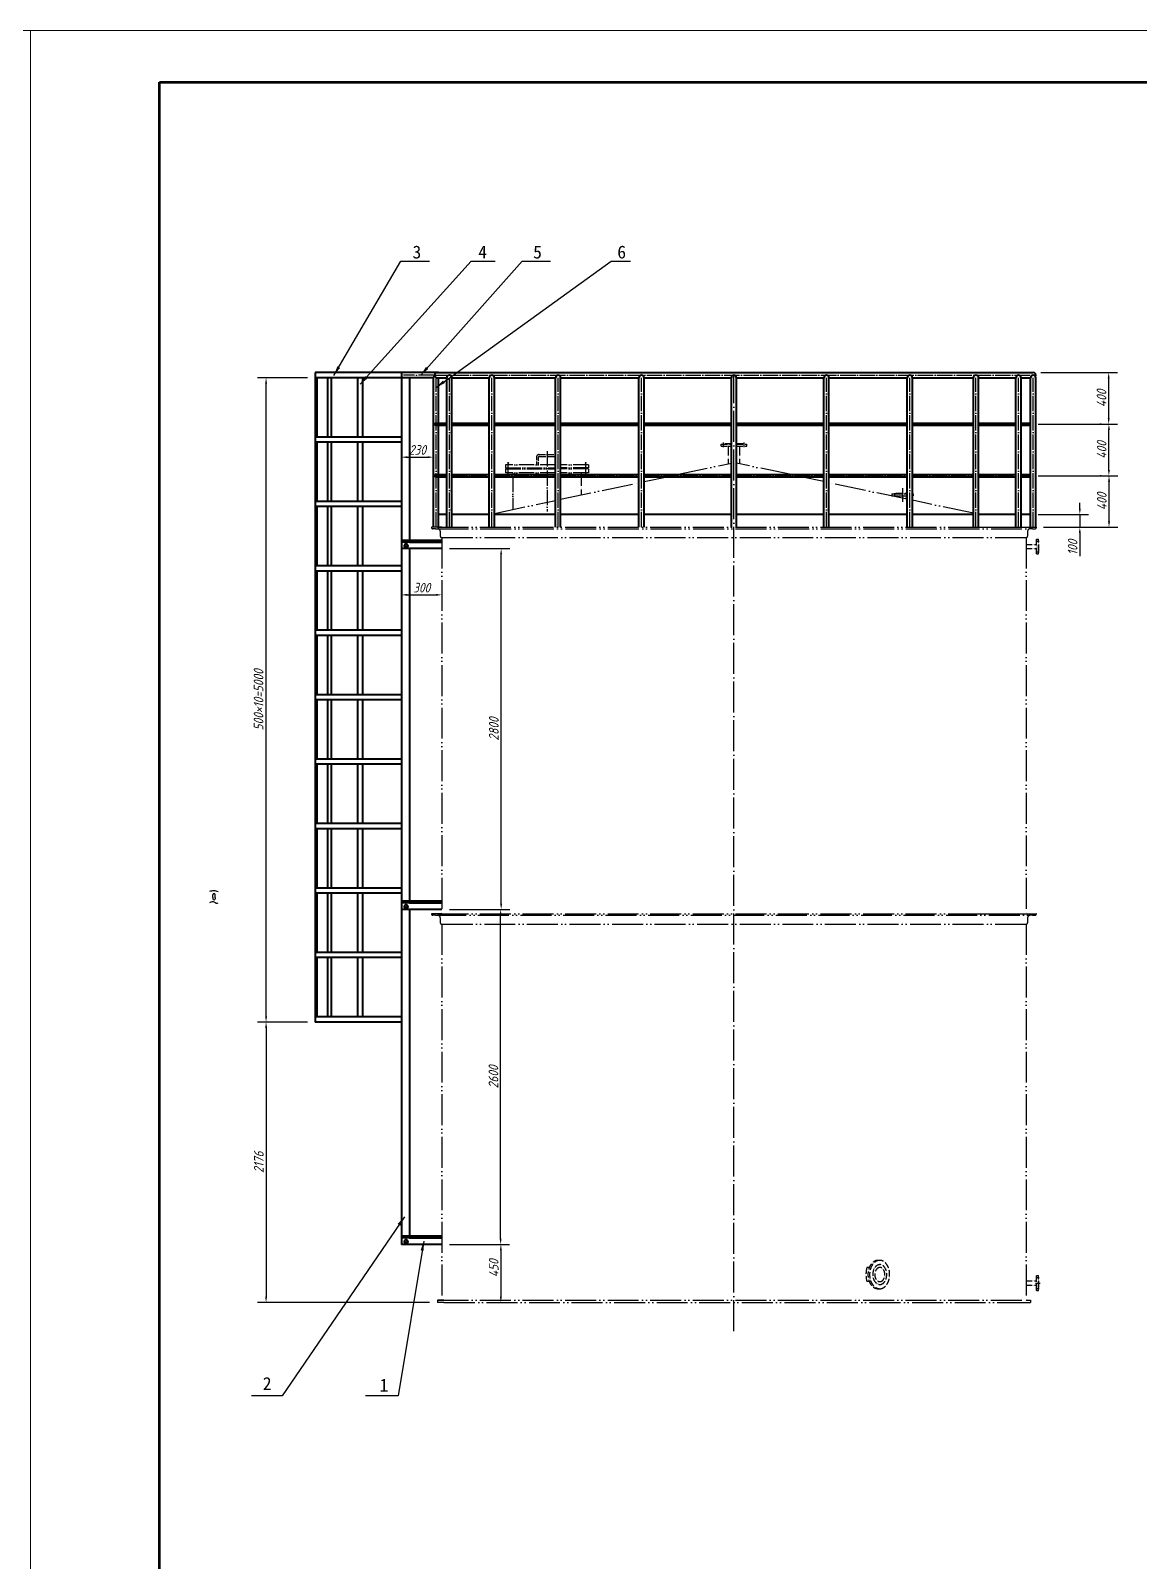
# Model space of a CAD drawing. Header units: millimetres. Extents: x -636 to 32964, y -4723 to 19037.
# Drawn here: x 16164 to 24765, y 7157 to 19037 of the extents above; entities that cross this region are included whole.
import ezdxf

# ---------------------------------------------------------------- set-up
doc = ezdxf.new("R2010")
doc.units = ezdxf.units.MM
doc.header["$LTSCALE"] = 10
for name, pattern in [('ACAD_ISO04W100', [30, 24, -3, 0, -3]), ('ACAD_ISO05W100', [33, 24, -3, 0, -3, 0, -3]), ('CENTER', [2, 1.25, -0.25, 0.25, -0.25])]:
    doc.linetypes.add(name, pattern=pattern)
for name, color, linetype in [('CL', 253, 'CENTER'), ('SM', 110, 'Continuous'), ('双点画线', 6, 'ACAD_ISO05W100'), ('标注', 8, 'Continuous')]:
    doc.layers.add(name, color=color, linetype=linetype)
for name, color, linetype, lineweight in [('图纸内框', 6, 'Continuous', 90), ('图纸外框', 7, 'Continuous', 15), ('点划线', 1, 'ACAD_ISO04W100', 25), ('粗实线', 4, 'Continuous', 40)]:
    doc.layers.add(name, color=color, linetype=linetype, lineweight=lineweight)
doc.styles.add('GB', font='gbeitc.shx', dxfattribs={"bigfont": 'gbcbig.shx'})
doc.styles.get("Standard").update_dxf_attribs({"font": 'SimSun.ttf'})
doc.dimstyles.new('GB', dxfattribs={"dimscale": 30, "dimtxt": 2.5, "dimasz": 2.5, "dimexe": 2.25, "dimexo": 2, "dimtad": 1, "dimdec": 0, "dimtxsty": 'GB', "dimcen": 2.5, "dimadec": 0, "dimazin": 0, "dimtfac": 1, "dimtdec": 0, "dimtmove": 0, "dimatfit": 3, "dimfxl": 0, "dimarcsym": 0})
doc.dimstyles.new('GB$0', dxfattribs={"dimscale": 30, "dimtxt": 2.5, "dimasz": 1.5, "dimexe": 2.25, "dimexo": 2, "dimtad": 1, "dimdec": 0, "dimtxsty": 'GB', "dimcen": 2.5, "dimadec": 0, "dimazin": 0, "dimtfac": 1, "dimtdec": 0, "dimtmove": 0, "dimatfit": 3, "dimfxl": 0, "dimarcsym": 0})

# ---------------------------------------------------------------- blocks, each defined once
blk = doc.blocks.new('*D159')
at = {"layer": 'Defpoints', "color": 0, "ltscale": 0.5}
for p in [(19353, 9617), (19812, 9167), (19812, 9167)]:
    blk.add_point(p, dxfattribs=at)
at = {"layer": '标注', "color": 0, "lineweight": -2, "ltscale": 0.5}
for p, q in [((19413, 9617), (19879, 9617)), ((19812, 9572), (19812, 9212)), ((19872, 9167), (19879, 9167))]:
    blk.add_line(p, q, dxfattribs=at)
at = {"layer": '标注', "color": 0, "ltscale": 0.5}
for points in [[(19804, 9572), (19819, 9572), (19812, 9617)], [(19804, 9212), (19819, 9212), (19812, 9167)]]:
    blk.add_solid(points, dxfattribs=at)
at = {"layer": '标注', "color": 0, "ltscale": 0.5, "insert": (19756, 9432), "char_height": 75, "attachment_point": 5, "rotation": 90, "style": 'GB'}
blk.add_mtext('450', dxfattribs=at)
blk = doc.blocks.new('*D160')
at = {"layer": 'Defpoints', "color": 0, "ltscale": 0.5}
for p in [(19353, 12217), (19810, 12217), (19353, 9617)]:
    blk.add_point(p, dxfattribs=at)
at = {"layer": '标注', "color": 0, "lineweight": -2, "ltscale": 0.5}
for p, q in [((19413, 12217), (19877, 12217)), ((19810, 9662), (19810, 12172)), ((19413, 9617), (19877, 9617))]:
    blk.add_line(p, q, dxfattribs=at)
at = {"layer": '标注', "color": 0, "ltscale": 0.5}
for points in [[(19802, 12172), (19817, 12172), (19810, 12217)], [(19802, 9662), (19817, 9662), (19810, 9617)]]:
    blk.add_solid(points, dxfattribs=at)
at = {"layer": '标注', "color": 0, "ltscale": 0.5, "insert": (19754, 10917), "char_height": 75, "attachment_point": 5, "rotation": 90, "style": 'GB'}
blk.add_mtext('2600', dxfattribs=at)
blk = doc.blocks.new('*D161')
at = {"layer": 'Defpoints', "color": 0, "ltscale": 0.5}
for p in [(19353, 15017), (19814, 15017), (19810, 12217)]:
    blk.add_point(p, dxfattribs=at)
at = {"layer": '标注', "color": 0, "lineweight": -2, "ltscale": 0.5}
for p, q in [((19413, 15017), (19881, 15017)), ((19814, 12262), (19814, 14972)), ((19870, 12217), (19881, 12217))]:
    blk.add_line(p, q, dxfattribs=at)
at = {"layer": '标注', "color": 0, "ltscale": 0.5}
for points in [[(19806, 14972), (19821, 14972), (19814, 15017)], [(19806, 12262), (19821, 12262), (19814, 12217)]]:
    blk.add_solid(points, dxfattribs=at)
at = {"layer": '标注', "color": 0, "ltscale": 0.5, "insert": (19757, 13617), "char_height": 75, "attachment_point": 5, "rotation": 90, "style": 'GB'}
blk.add_mtext('2800', dxfattribs=at)
blk = doc.blocks.new('*D162')
at = {"layer": 'Defpoints', "color": 0, "ltscale": 0.5}
for p in [(18372, 11343), (17990, 9167), (19319, 9167)]:
    blk.add_point(p, dxfattribs=at)
at = {"layer": '标注', "color": 0, "lineweight": -2, "ltscale": 0.5}
for p, q in [((18312, 11343), (17923, 11343)), ((17990, 11298), (17990, 9212)), ((19259, 9167), (17923, 9167))]:
    blk.add_line(p, q, dxfattribs=at)
at = {"layer": '标注', "color": 0, "ltscale": 0.5}
for points in [[(17983, 11298), (17998, 11298), (17990, 11343)], [(17983, 9212), (17998, 9212), (17990, 9167)]]:
    blk.add_solid(points, dxfattribs=at)
at = {"layer": '标注', "color": 0, "ltscale": 0.5, "insert": (17934, 10255), "char_height": 75, "attachment_point": 5, "rotation": 90, "style": 'GB'}
blk.add_mtext('2176', dxfattribs=at)
blk = doc.blocks.new('*D163')
at = {"layer": 'Defpoints', "color": 0, "ltscale": 0.5}
for p in [(17990, 16343), (18372, 16343), (18372, 11343)]:
    blk.add_point(p, dxfattribs=at)
at = {"layer": '标注', "color": 0, "lineweight": -2, "ltscale": 0.5}
for p, q in [((18312, 16343), (17923, 16343)), ((17990, 11388), (17990, 16298)), ((18312, 11343), (17923, 11343))]:
    blk.add_line(p, q, dxfattribs=at)
at = {"layer": '标注', "color": 0, "ltscale": 0.5}
for points in [[(17983, 16298), (17998, 16298), (17990, 16343)], [(17983, 11388), (17998, 11388), (17990, 11343)]]:
    blk.add_solid(points, dxfattribs=at)
at = {"layer": '标注', "color": 0, "ltscale": 0.5, "insert": (17932, 13843), "char_height": 75, "attachment_point": 5, "rotation": 90, "style": 'GB'}
blk.add_mtext('500×10=5000', dxfattribs=at)
blk = doc.blocks.new('*D170')
at = {"layer": 'Defpoints', "color": 0, "ltscale": 0.5}
for p in [(23920, 15283), (23965, 15183), (24303, 15183)]:
    blk.add_point(p, dxfattribs=at)
at = {"layer": '标注', "color": 0, "lineweight": -2, "ltscale": 0.5}
for p, q in [((24303, 15328), (24303, 15373)), ((23980, 15283), (24370, 15283)), ((24303, 15283), (24303, 15183)), ((24025, 15183), (24370, 15183)), ((24303, 15138), (24303, 14959))]:
    blk.add_line(p, q, dxfattribs=at)
at = {"layer": '标注', "color": 0, "ltscale": 0.5}
for points in [[(24295, 15328), (24310, 15328), (24303, 15283)], [(24295, 15138), (24310, 15138), (24303, 15183)]]:
    blk.add_solid(points, dxfattribs=at)
at = {"layer": '标注', "color": 0, "ltscale": 0.5, "insert": (24247, 15026), "char_height": 75, "attachment_point": 5, "rotation": 90, "style": 'GB'}
blk.add_mtext('100', dxfattribs=at)
blk = doc.blocks.new('*D172')
at = {"layer": 'Defpoints', "color": 0, "ltscale": 0.5}
for p in [(23920, 15583), (23960, 15183), (24529, 15183)]:
    blk.add_point(p, dxfattribs=at)
at = {"layer": '标注', "color": 0, "lineweight": -2, "ltscale": 0.5}
for p, q in [((23980, 15583), (24597, 15583)), ((24529, 15538), (24529, 15228)), ((24020, 15183), (24597, 15183))]:
    blk.add_line(p, q, dxfattribs=at)
at = {"layer": '标注', "color": 0, "ltscale": 0.5}
for points in [[(24522, 15538), (24537, 15538), (24529, 15583)], [(24522, 15228), (24537, 15228), (24529, 15183)]]:
    blk.add_solid(points, dxfattribs=at)
at = {"layer": '标注', "color": 0, "ltscale": 0.5, "insert": (24473, 15383), "char_height": 75, "attachment_point": 5, "rotation": 90, "style": 'GB'}
blk.add_mtext('400', dxfattribs=at)
blk = doc.blocks.new('*D174')
at = {"layer": 'Defpoints', "color": 0, "ltscale": 0.5}
for p in [(23920, 15983), (24528, 15983), (24529, 15583)]:
    blk.add_point(p, dxfattribs=at)
at = {"layer": '标注', "color": 0, "lineweight": -2, "ltscale": 0.5}
for p, q in [((23980, 15983), (24596, 15983)), ((24528, 15628), (24528, 15938)), ((24469, 15583), (24461, 15583))]:
    blk.add_line(p, q, dxfattribs=at)
at = {"layer": '标注', "color": 0, "ltscale": 0.5}
for points in [[(24521, 15938), (24536, 15938), (24528, 15983)], [(24521, 15628), (24536, 15628), (24528, 15583)]]:
    blk.add_solid(points, dxfattribs=at)
at = {"layer": '标注', "color": 0, "ltscale": 0.5, "insert": (24472, 15783), "char_height": 75, "attachment_point": 5, "rotation": 90, "style": 'GB'}
blk.add_mtext('400', dxfattribs=at)
blk = doc.blocks.new('*D175')
at = {"layer": 'Defpoints', "color": 0, "ltscale": 0.5}
for p in [(23940, 16383), (24527, 16383), (24528, 15983)]:
    blk.add_point(p, dxfattribs=at)
at = {"layer": '标注', "color": 0, "lineweight": -2, "ltscale": 0.5}
for p, q in [((24000, 16383), (24594, 16383)), ((24527, 16028), (24527, 16338)), ((24468, 15983), (24459, 15983))]:
    blk.add_line(p, q, dxfattribs=at)
at = {"layer": '标注', "color": 0, "ltscale": 0.5}
for points in [[(24519, 16338), (24534, 16338), (24527, 16383)], [(24519, 16028), (24534, 16028), (24527, 15983)]]:
    blk.add_solid(points, dxfattribs=at)
at = {"layer": '标注', "color": 0, "ltscale": 0.5, "insert": (24471, 16183), "char_height": 75, "attachment_point": 5, "rotation": 90, "style": 'GB'}
blk.add_mtext('400', dxfattribs=at)
blk = doc.blocks.new('*D177')
at = {"layer": 'Defpoints', "color": 0, "ltscale": 0.5}
for p in [(19040, 14661), (19353, 14661), (19353, 14658)]:
    blk.add_point(p, dxfattribs=at)
at = {"layer": '标注', "color": 0, "lineweight": -2, "ltscale": 0.5}
for p, q in [((19085, 14658), (19308, 14658)), ((19040, 14601), (19040, 14591)), ((19353, 14601), (19353, 14591))]:
    blk.add_line(p, q, dxfattribs=at)
at = {"layer": '标注', "color": 0, "ltscale": 0.5}
for points in [[(19085, 14666), (19085, 14651), (19040, 14658)], [(19308, 14666), (19308, 14651), (19353, 14658)]]:
    blk.add_solid(points, dxfattribs=at)
at = {"layer": '标注', "color": 0, "ltscale": 0.5, "insert": (19197, 14714), "char_height": 75, "attachment_point": 5, "style": 'GB'}
blk.add_mtext('300', dxfattribs=at)
blk = doc.blocks.new('*D178')
at = {"layer": 'Defpoints', "color": 0, "ltscale": 0.5}
for p in [(19040, 15727), (19288, 15727), (19288, 15727)]:
    blk.add_point(p, dxfattribs=at)
at = {"layer": '标注', "color": 0, "lineweight": -2, "ltscale": 0.5}
for p, q in [((19040, 15787), (19040, 15794)), ((19085, 15727), (19243, 15727)), ((19288, 15787), (19288, 15794))]:
    blk.add_line(p, q, dxfattribs=at)
at = {"layer": '标注', "color": 0, "ltscale": 0.5}
for points in [[(19085, 15734), (19085, 15719), (19040, 15727)], [(19243, 15734), (19243, 15719), (19288, 15727)]]:
    blk.add_solid(points, dxfattribs=at)
at = {"layer": '标注', "color": 0, "ltscale": 0.5, "insert": (19164, 15783), "char_height": 75, "attachment_point": 5, "style": 'GB'}
blk.add_mtext('230', dxfattribs=at)

msp = doc.modelspace()

# ---------------------------------------------------------------- linework, layer by layer
at = {"layer": 'CL', "linetype": 'CENTER'}
for p, q in [((19055.5, 15038.4), (19097.5, 15038.4)), ((19076.5, 15017.4), (19076.5, 15059.4)), ((19055.5, 12238.4), (19097.5, 12238.4)), ((19076.5, 12217.4), (19076.5, 12259.4)), ((19055.5, 9638.4), (19097.5, 9638.4)), ((19076.5, 9617.4), (19076.5, 9659.4))]:
    msp.add_line(p, q, dxfattribs=at)
at = {"layer": 'SM'}
for points in [[(19067.8, 15053.4), (19059.1, 15038.4), (19067.8, 15023.4), (19085.1, 15023.4), (19093.8, 15038.4), (19085.1, 15053.4)], [(19067.8, 12253.4), (19059.1, 12238.4), (19067.8, 12223.4), (19085.1, 12223.4), (19093.8, 12238.4), (19085.1, 12253.4)], [(19067.8, 9653.4), (19059.1, 9638.4), (19067.8, 9623.4), (19085.1, 9623.4), (19093.8, 9638.4), (19085.1, 9653.4)]]:
    msp.add_lwpolyline(points, close=True, dxfattribs=at)
for centre in [(19076.5, 15038.4), (19076.5, 12238.4), (19076.5, 9638.4)]:
    msp.add_circle(centre, 15, dxfattribs=at)
at = {"layer": '双点画线', "ltscale": 0.2}
for p, q in [((21519.5, 15828.4), (21599.5, 15828.4)), ((21519.5, 15812.4), (21599.5, 15812.4)), ((21552.5, 15832.4), (21599.5, 15832.4)), ((21639.5, 15832.4), (21686.5, 15832.4)), ((21639.5, 15828.4), (21719.5, 15828.4)), ((21639.5, 15812.4), (21719.5, 15812.4)), ((21719.5, 15812.4), (21719.5, 15828.4)), ((20107.7, 15747), (20231.4, 15747)), ((20112.2, 15733), (20230.3, 15733)), ((22865.1, 15446.3), (22865.1, 15421.5)), ((22874.1, 15442.6), (22878.1, 15446.6)), ((22878.1, 15446.6), (22963.7, 15446.6)), ((22927.6, 15458.6), (22927.6, 15415.6)), ((22845.1, 15442.6), (22874.1, 15442.6)), ((22845.1, 15442.6), (22845.1, 15426.6)), ((22845.1, 15426.6), (22963.7, 15426.6)), ((22874.1, 15442.6), (22963.7, 15442.6)), ((22899.1, 15426.6), (22899.1, 15413.5)), ((22899.1, 15426.6), (22956.1, 15426.6)), ((22956.1, 15426.6), (22956.1, 15401.3)), ((23003.7, 15442.6), (23010.1, 15442.6)), ((23003.7, 15426.6), (23010.1, 15426.6)), ((23010.1, 15442.6), (23010.1, 15426.6)), ((23967.5, 15090.9), (23981.5, 15090.9)), ((23967.5, 14975.9), (23967.5, 15090.9)), ((23981.5, 15068.9), (23981.5, 15090.9)), ((23885.5, 15049.4), (23967.5, 15049.4)), ((23885.5, 15049.4), (23885.5, 15017.4)), ((23885.5, 15017.4), (23967.5, 15017.4)), ((23961, 14990.9), (23986.5, 14990.9)), ((23962.9, 15075.9), (23987.6, 15075.9)), ((23967.5, 14975.9), (23981.5, 14975.9)), ((23985.5, 15064.9), (23981.5, 15068.9)), ((23981.5, 14997.9), (23981.5, 15068.9)), ((23981.5, 14997.9), (23985.5, 15001.9)), ((23981.5, 14975.9), (23981.5, 14997.9)), ((23985.5, 15001.9), (23985.5, 15064.9)), ((22669.1, 9437.4), (22650.2, 9437.4)), ((22669.1, 9329.4), (22650.2, 9329.4)), ((23885.5, 9333.4), (23967.5, 9333.4)), ((23885.5, 9333.4), (23885.5, 9301.4)), ((23885.5, 9301.4), (23967.5, 9301.4)), ((23959.6, 9317.4), (23994.5, 9317.4)), ((23961, 9274.9), (23986.5, 9274.9)), ((23962.9, 9359.9), (23987.6, 9359.9)), ((23967.5, 9374.9), (23981.5, 9374.9)), ((23967.5, 9259.9), (23967.5, 9374.9)), ((23981.5, 9352.9), (23981.5, 9374.9)), ((23985.5, 9348.9), (23981.5, 9352.9)), ((23981.5, 9281.9), (23981.5, 9352.9)), ((23981.5, 9281.9), (23985.5, 9285.9)), ((23981.5, 9259.9), (23981.5, 9281.9)), ((23985.5, 9285.9), (23985.5, 9348.9)), ((23967.5, 9259.9), (23981.5, 9259.9))]:
    msp.add_line(p, q, dxfattribs=at)
at = {"layer": '双点画线', "ltscale": 0.3}
for p, q in [((21519.5, 15812.4), (21519.5, 15828.4)), ((21539.5, 15804.9), (21539.5, 15840.2)), ((21548.5, 15828.4), (21552.5, 15832.4)), ((21575, 15812.4), (21575, 15676)), ((21575, 15812.4), (21599.5, 15812.4)), ((21639.5, 15812.4), (21664, 15812.4)), ((21664, 15812.4), (21664, 15676)), ((21690.5, 15828.4), (21686.5, 15832.4)), ((21699.5, 15804.9), (21699.5, 15840.2)), ((20434.5, 15575.3), (20434.5, 15433.6))]:
    msp.add_line(p, q, dxfattribs=at)
at = {"layer": '双点画线', "ltscale": 0.5}
for p, q in [((19866.7, 15678.8), (19872.4, 15684.4)), ((19872.4, 15678.8), (19866.7, 15684.4)), ((19869.5, 15578.8), (19869.5, 15687.1)), ((20235.2, 15667), (19847, 15667)), ((19847, 15667), (19847, 15643)), ((19847, 15643), (20235.2, 15643)), ((19847, 15636), (20235.2, 15636)), ((19847, 15636), (19847, 15606)), ((20235.2, 15606), (19847, 15606)), ((19866.7, 15589.6), (19872.4, 15595.2)), ((19872.4, 15589.6), (19866.7, 15595.2)), ((19888, 15643), (19888, 15636)), ((19888, 15643), (19888, 15636)), ((19904.5, 15606), (19904.5, 15591.3)), ((19904.5, 15575.3), (19904.5, 15320.9)), ((20492, 15667), (20275.2, 15667)), ((20492, 15643), (20275.2, 15643)), ((20492, 15636), (20275.2, 15636)), ((20492, 15606), (20275.2, 15606))]:
    msp.add_line(p, q, dxfattribs=at)
at = {"layer": '双点画线', "ltscale": 0.1}
for p, q in [((20087.7, 15727), (20087.7, 15667)), ((20101.7, 15722.5), (20101.7, 15667))]:
    msp.add_line(p, q, dxfattribs=at)
at = {"layer": '双点画线'}
for p, q in [((20472.4, 15678.8), (20466.7, 15684.4)), ((20466.7, 15678.8), (20472.4, 15684.4)), ((20469.5, 15578.8), (20469.5, 15687.1)), ((20434.5, 15606), (20434.5, 15591.3)), ((20451.1, 15643), (20451.1, 15636)), ((20472.4, 15589.6), (20466.7, 15595.2)), ((20466.7, 15589.6), (20472.4, 15595.2)), ((20492, 15667), (20492, 15643)), ((20492, 15636), (20492, 15606)), ((20922.2, 15537.3), (21101.2, 15575.3)), ((21176.5, 15591.3), (21599.5, 15681.2)), ((22062.3, 15591.3), (21639.5, 15681.2)), ((22316.7, 15537.3), (22137.5, 15575.3)), ((20275.2, 15399.7), (20882.2, 15528.8)), ((22963.7, 15400.6), (22356.7, 15528.7)), ((19761.7, 15290.6), (20235.2, 15391.2)), ((23477.2, 15292.2), (23003.7, 15392.2)), ((19353.5, 15183.4), (19273.5, 15183.4)), ((19303.5, 15171.4), (19283.5, 15171.4)), ((19293.5, 15183.4), (19288.5, 15183.4)), ((19353.5, 15183.4), (19293.5, 15183.4)), ((19303.5, 15171.4), (19321.5, 15171.4)), ((19319.5, 15183.4), (23869.5, 15183.4)), ((19321.5, 15171.4), (23926.5, 15171.4)), ((19341.5, 15151.4), (19341.5, 15133.4)), ((19341.5, 15133.4), (19341.5, 15113.2)), ((19353.5, 15103.6), (19353.5, 12183.4)), ((19353.5, 15103.6), (23885.5, 15103.4)), ((23498, 15183.4), (23885.5, 15183.4)), ((23885.5, 15183.4), (23945.5, 15183.4)), ((23885.5, 15183.4), (23945.5, 15183.4)), ((23885.5, 15183.4), (23965.5, 15183.4)), ((23885.5, 15103.4), (23885.5, 12183.4)), ((23897.5, 15151.4), (23897.5, 15133.4)), ((23897.5, 15151.4), (23897.5, 15133.4)), ((23897.5, 15133.4), (23897.5, 15113.2)), ((23935.5, 15171.4), (23917.5, 15171.4)), ((23935.5, 15171.4), (23917.5, 15171.4)), ((23935.5, 15171.4), (23955.5, 15171.4)), ((23945.5, 15183.4), (23950.5, 15183.4)), ((19353.5, 12183.4), (19273.5, 12183.4)), ((19303.5, 12171.4), (19283.5, 12171.4)), ((19293.5, 12183.4), (19288.5, 12183.4)), ((19303.5, 12171.4), (23926.5, 12171.4)), ((19319.5, 12183.4), (23869.5, 12183.4)), ((19341.5, 12151.4), (19341.5, 12133.4)), ((19341.5, 12133.4), (19341.5, 12113.2)), ((23498, 12183.4), (23885.5, 12183.4)), ((23885.5, 12183.4), (23945.5, 12183.4)), ((23885.5, 12183.4), (23945.5, 12183.4)), ((23885.5, 12183.4), (23965.5, 12183.4)), ((23897.5, 12151.4), (23897.5, 12133.4)), ((23897.5, 12151.4), (23897.5, 12133.4)), ((23897.5, 12133.4), (23897.5, 12113.2)), ((23935.5, 12171.4), (23917.5, 12171.4)), ((23935.5, 12171.4), (23917.5, 12171.4)), ((23935.5, 12171.4), (23955.5, 12171.4)), ((23945.5, 12183.4), (23950.5, 12183.4)), ((19353.5, 12103.6), (23885.5, 12103.4)), ((19353.5, 12103.4), (19353.5, 9183.4)), ((23885.5, 12103.4), (23885.5, 9183.4)), ((19319.5, 9183.4), (23885.5, 9183.4)), ((19369.5, 9183.4), (19319.5, 9183.4)), ((19319.5, 9183.4), (19319.5, 9167.4)), ((19369.5, 9167.4), (19319.5, 9167.4)), ((19369.5, 9167.4), (23869.5, 9167.4)), ((23869.5, 9167.4), (23919.5, 9167.4)), ((23885.5, 9183.4), (23919.5, 9183.4)), ((23919.5, 9183.4), (23919.5, 9167.4))]:
    msp.add_line(p, q, dxfattribs=at)
at = {"layer": '双点画线', "ltscale": 0.5}
for centre, radius, start, end in [((20107.7, 15727), 20, 90, 180), ((20112.2, 15722.5), 10.5, 90, 180), ((20230.3, 15726), 7, 45.7168, 90), ((20231.4, 15727), 20, 78.89203, 90)]:
    msp.add_arc(centre, radius, start, end, dxfattribs=at)
at = {"layer": '双点画线'}
for centre, radius, start, end in [((19283.5, 15181.4), 10, 168.46304, 270), ((19321.5, 15151.4), 20, 0, 90), ((19351.5, 15113.2), 10, 180, 281.53696), ((23887.5, 15113.2), 10, 258.46304, 0), ((23917.5, 15151.4), 20, 90, 180), ((23955.5, 15181.4), 10, 270, 11.53696), ((19283.5, 12181.4), 10, 168.46304, 270), ((19321.5, 12151.4), 20, 0, 90), ((23917.5, 12151.4), 20, 90, 180), ((23955.5, 12181.4), 10, 270, 11.53696), ((19351.5, 12113.2), 10, 180, 281.53696), ((23887.5, 12113.2), 10, 258.46304, 0)]:
    msp.add_arc(centre, radius, start, end, dxfattribs=at)
at = {"layer": '双点画线', "ltscale": 0.2}
msp.add_arc((22875.8, 9383.4), 232, 166.54034, 193.45966, dxfattribs=at)
for centre, major_axis, ratio, start_param, end_param in [((22736.9, 9383.4), (0, 110), 0.7071068, 6.1848124, 9.5231508), ((22752.5, 9383.4), (0, 110), 0.7328198, 0, 3.1415927), ((22752.5, 9383.4), (0, 77), 0.7328198, 0, 3.1415927), ((22752.5, 9383.4), (0, 55.1), 0.7328198, 0, 3.1415927), ((22752.5, 9383.4), (0, 110), 0.6813938, 3.1415927, 6.2831853), ((22752.5, 9383.4), (0, 77), 0.6813938, 3.1415927, 6.2831853), ((22752.5, 9383.4), (0, 55.1), 0.6813938, 3.1415927, 6.2831853)]:
    msp.add_ellipse(centre, major_axis=major_axis, ratio=ratio, start_param=start_param, end_param=end_param, dxfattribs=at)
at = {"layer": '图纸内框'}
for p, q in [((17163.9, -4322.7), (17163.9, 18637.3)), ((17163.9, 18637.3), (32563.9, 18637.3))]:
    msp.add_line(p, q, dxfattribs=at)
at = {"layer": '图纸外框'}
for p, q in [((-636.1, 19037.3), (16163.9, 19037.3)), ((16163.9, 19037.3), (16163.9, -4722.7)), ((16163.9, -4722.7), (16163.9, 19037.3)), ((16163.9, 19037.3), (32963.9, 19037.3))]:
    msp.add_line(p, q, dxfattribs=at)
at = {"layer": '标注'}
for p, q in [((17576.6, 12310.4), (17576.6, 12330.4)), ((17576.6, 12310.4), (17576.6, 12300.4)), ((17596.6, 12310.4), (17596.6, 12330.4)), ((17596.6, 12310.4), (17596.6, 12300.4))]:
    msp.add_line(p, q, dxfattribs=at)
for centre, start, end in [((17586.6, 12330.4), 0, 180), ((17586.6, 12300.4), 180, 0)]:
    msp.add_arc(centre, 10, start, end, dxfattribs=at)
for points in [[(17555.1, 12358.2), (17583.7, 12364.1), (17618.1, 12354.9)], [(17555.1, 12271.4), (17586, 12276.8), (17604.3, 12265), (17618.1, 12268.8)]]:
    msp.add_spline(points, degree=3, dxfattribs=at)
at = {"layer": '点划线', "ltscale": 0.5}
for p, q in [((19292.1, 16363.4), (19055.5, 16363.2)), ((19292.1, 16363.4), (23960.5, 16363.4)), ((19308.5, 15183.4), (19308.5, 16343.2)), ((19412.1, 15183.4), (19412.1, 16343.2)), ((19741.7, 15183.4), (19741.7, 16343.2)), ((20255.2, 15183.4), (20255.2, 16343.3)), ((20902.2, 15183.4), (20902.2, 16343.3)), ((22336.7, 15183.5), (22336.7, 16343.3)), ((22983.7, 15183.5), (22983.7, 16343.3)), ((23497.2, 15183.5), (23497.2, 16343.3)), ((23826.9, 15183.5), (23826.9, 16343.3)), ((23940.5, 15183.5), (23940.5, 16343.4)), ((19308.5, 15983.2), (19392.1, 15983.2)), ((19432.1, 15983.2), (19721.7, 15983.3)), ((19761.7, 15983.3), (20235.2, 15983.3)), ((20275.2, 15983.3), (20882.2, 15983.3)), ((20922.2, 15983.3), (21599.5, 15983.3)), ((21639.5, 15983.3), (22316.7, 15983.3)), ((22356.7, 15983.4), (22963.7, 15983.4)), ((23003.7, 15983.4), (23477.2, 15983.4)), ((23517.2, 15983.4), (23806.9, 15983.4)), ((23846.9, 15983.4), (23920.5, 15983.4)), ((20169.5, 15774.5), (20169.5, 15306)), ((19308.5, 15583.2), (19392.1, 15583.2)), ((19432.1, 15583.2), (19721.7, 15583.3)), ((19761.7, 15583.3), (20235.2, 15583.3)), ((20275.2, 15583.3), (20882.2, 15583.3)), ((20922.2, 15583.3), (21599.5, 15583.3)), ((21639.5, 15583.3), (22316.7, 15583.3)), ((22356.7, 15583.4), (22963.7, 15583.4)), ((23003.7, 15583.4), (23477.2, 15583.4)), ((23517.2, 15583.4), (23806.9, 15583.4)), ((23846.9, 15583.4), (23920.5, 15583.4)), ((23960.5, 15583.4), (23960.5, 15583.4)), ((22927.6, 15485.1), (22927.6, 15380.4))]:
    msp.add_line(p, q, dxfattribs=at)
at = {"layer": '点划线'}
msp.add_line((21619.5, 8943.9), (21619.5, 16361.9), dxfattribs=at)
at = {"layer": '粗实线'}
for p, q in [((18372, 16383.2), (18372, 11343.2)), ((19040.5, 16383.2), (18372, 16383.2)), ((19040.5, 16343.2), (18372, 16343.2)), ((18385.4, 15883.2), (18385.4, 16343.2)), ((18469.8, 15883.2), (18469.8, 16343.2)), ((18498.1, 15883.2), (18498.1, 16343.2)), ((18702, 15883.2), (18702, 16343.2)), ((18742, 15883.2), (18742, 16343.2)), ((19328.5, 16383.2), (19040.5, 16383.2)), ((19040.5, 16383.2), (19040.5, 9617.4)), ((19288.5, 16343.2), (19040.5, 16343.2)), ((19103.5, 16343.2), (19103.5, 15080.4)), ((19288.5, 15183.4), (19288.5, 16343.2)), ((19298.4, 16383.2), (23940.5, 16383.4)), ((19318.4, 16343.4), (19392.1, 16343.2)), ((19328.5, 15991.2), (19328.5, 16343.2)), ((19392.1, 15183.4), (19392.1, 16343.2)), ((19432.1, 16343.2), (19721.7, 16343.3)), ((19432.1, 15183.4), (19432.1, 16343.2)), ((19721.7, 15183.4), (19721.7, 16343.3)), ((19761.7, 15183.4), (19761.7, 16343.3)), ((19761.7, 16343.3), (20235.2, 16343.3)), ((20235.2, 15183.4), (20235.2, 16343.3)), ((20275.2, 15183.4), (20275.2, 16343.3)), ((20275.2, 16343.3), (20882.2, 16343.3)), ((20882.2, 15183.4), (20882.2, 16343.3)), ((20922.2, 15183.4), (20922.2, 16343.3)), ((20922.2, 16343.3), (21599.5, 16343.3)), ((21599.5, 15183.4), (21599.5, 16343.3)), ((21639.5, 15183.4), (21639.5, 16343.3)), ((21639.5, 16343.3), (22316.7, 16343.3)), ((22316.7, 15183.4), (22316.7, 16343.3)), ((22356.7, 15183.4), (22356.7, 16343.4)), ((22356.7, 16343.4), (22963.7, 16343.4)), ((22963.7, 15183.4), (22963.7, 16343.4)), ((23003.7, 15183.4), (23003.7, 16343.4)), ((23003.7, 16343.4), (23477.2, 16343.4)), ((23477.2, 15183.4), (23477.2, 16343.4)), ((23517.2, 15183.4), (23517.2, 16343.4)), ((23517.2, 16343.4), (23806.9, 16343.4)), ((23806.9, 15183.4), (23806.9, 16343.4)), ((23846.9, 15183.4), (23846.9, 16343.4)), ((23846.9, 16343.4), (23920.5, 16343.4)), ((23920.5, 15183.4), (23920.5, 16343.4)), ((23960.5, 15183.4), (23960.5, 16343.4)), ((23960.5, 16343.4), (23960.5, 16343.4)), ((19308.5, 15991.2), (19392.1, 15991.2)), ((19308.5, 15975.2), (19392.1, 15975.2)), ((19328.5, 15591.2), (19328.5, 15975.2)), ((19432.1, 15991.2), (19721.7, 15991.3)), ((19432.1, 15975.2), (19721.7, 15975.3)), ((19761.7, 15991.3), (20235.2, 15991.3)), ((19761.7, 15975.3), (20235.2, 15975.3)), ((20275.2, 15991.3), (20882.2, 15991.3)), ((20275.2, 15975.3), (20882.2, 15975.3)), ((20922.2, 15991.3), (21599.5, 15991.3)), ((20922.2, 15975.3), (21599.5, 15975.3)), ((21639.5, 15991.3), (22316.7, 15991.3)), ((21639.5, 15975.3), (22316.7, 15975.3)), ((22356.7, 15991.4), (22963.7, 15991.4)), ((22356.7, 15975.4), (22963.7, 15975.4)), ((23003.7, 15991.4), (23477.2, 15991.4)), ((23003.7, 15975.4), (23477.2, 15975.4)), ((23517.2, 15991.4), (23806.9, 15991.4)), ((23517.2, 15975.4), (23806.9, 15975.4)), ((23846.9, 15991.4), (23920.5, 15991.4)), ((23846.9, 15975.4), (23920.5, 15975.4)), ((23960.5, 15991.4), (23960.5, 15991.4)), ((23960.5, 15983.4), (23960.5, 15983.4)), ((23960.5, 15975.4), (23960.5, 15975.4)), ((19040.5, 15883.2), (18372, 15883.2)), ((19040.5, 15843.2), (18372, 15843.2)), ((19040.5, 15843.2), (18372, 15843.2)), ((18385.4, 15383.2), (18385.4, 15843.2)), ((18469.8, 15383.2), (18469.8, 15843.2)), ((18498.1, 15383.2), (18498.1, 15843.2)), ((18702, 15383.2), (18702, 15843.2)), ((18742, 15383.2), (18742, 15843.2)), ((19308.5, 15591.2), (19392.1, 15591.2)), ((19308.5, 15575.2), (19392.1, 15575.2)), ((19328.5, 15183.4), (19328.5, 15575.2)), ((19432.1, 15591.2), (19721.7, 15591.3)), ((19432.1, 15575.2), (19721.7, 15575.3)), ((19761.7, 15591.3), (20235.2, 15591.3)), ((19761.7, 15575.3), (20235.2, 15575.3)), ((20275.2, 15591.3), (20882.2, 15591.3)), ((20275.2, 15575.3), (20882.2, 15575.3)), ((20922.2, 15591.3), (21599.5, 15591.3)), ((20922.2, 15575.3), (21599.5, 15575.3)), ((21639.5, 15591.3), (22316.7, 15591.3)), ((21639.5, 15575.3), (22316.7, 15575.3)), ((22356.7, 15591.4), (22963.7, 15591.4)), ((22356.7, 15575.4), (22963.7, 15575.4)), ((23003.7, 15591.4), (23477.2, 15591.4)), ((23003.7, 15575.4), (23477.2, 15575.4)), ((23517.2, 15591.4), (23806.9, 15591.4)), ((23517.2, 15575.4), (23806.9, 15575.4)), ((23846.9, 15591.4), (23920.5, 15591.4)), ((23846.9, 15575.4), (23920.5, 15575.4)), ((23960.5, 15591.4), (23960.5, 15591.4)), ((23960.5, 15575.4), (23960.5, 15575.4)), ((19040.5, 15383.2), (18372, 15383.2)), ((19040.5, 15343.2), (18372, 15343.2)), ((19040.5, 15343.2), (18372, 15343.2)), ((18385.4, 14883.2), (18385.4, 15343.2)), ((18469.8, 14883.2), (18469.8, 15343.2)), ((18498.1, 14883.2), (18498.1, 15343.2)), ((18702, 14883.2), (18702, 15343.2)), ((18742, 14883.2), (18742, 15343.2)), ((19288.5, 15183.4), (19288.5, 15349.5)), ((19328.5, 15283.4), (19392.1, 15283.4)), ((19432.1, 15283.4), (19721.7, 15283.4)), ((19761.7, 15283.4), (20235.2, 15283.4)), ((20275.2, 15283.4), (20882.2, 15283.4)), ((20922.2, 15283.4), (21599.5, 15283.4)), ((21639.5, 15283.4), (22316.7, 15283.4)), ((22356.7, 15283.4), (22963.7, 15283.4)), ((23003.7, 15283.4), (23477.2, 15283.4)), ((23519, 15283.4), (23517.2, 15283.8)), ((23517.2, 15283.4), (23806.9, 15283.4)), ((23846.9, 15283.4), (23920.5, 15283.4)), ((19353.5, 15080.4), (19040.5, 15080.4)), ((19353.5, 15067.4), (19040.5, 15067.4)), ((19353.5, 15017.4), (19040.5, 15017.4)), ((19353.5, 15080.4), (19055.5, 15080.4)), ((19353.5, 15080.4), (19055.5, 15080.4)), ((19353.5, 15017.4), (19055.5, 15017.4)), ((19353.5, 15017.4), (19055.5, 15017.4)), ((19353.5, 15017.4), (19055.5, 15017.4)), ((19103.5, 15080.4), (19353.5, 15080.4)), ((19103.5, 15067.4), (19353.5, 15067.4)), ((19103.5, 15017.4), (19103.5, 14952.4)), ((19040.5, 14883.2), (18372, 14883.2)), ((19103.5, 14952.4), (19103.5, 14817.4)), ((19040.5, 14843.2), (18372, 14843.2)), ((19040.5, 14843.2), (18372, 14843.2)), ((18385.4, 14383.2), (18385.4, 14843.2)), ((18469.8, 14383.2), (18469.8, 14843.2)), ((18498.1, 14383.2), (18498.1, 14843.2)), ((18702, 14383.2), (18702, 14843.2)), ((18742, 14383.2), (18742, 14843.2)), ((19103.5, 14817.4), (19103.5, 12317.4)), ((19040.5, 14383.2), (18372, 14383.2)), ((19040.5, 14343.2), (18372, 14343.2)), ((19040.5, 14343.2), (18372, 14343.2)), ((18385.4, 13883.2), (18385.4, 14343.2)), ((18469.8, 13883.2), (18469.8, 14343.2)), ((18498.1, 13883.2), (18498.1, 14343.2)), ((18702, 13883.2), (18702, 14343.2)), ((18742, 13883.2), (18742, 14343.2)), ((19040.5, 13883.2), (18372, 13883.2)), ((19040.5, 13843.2), (18372, 13843.2)), ((19040.5, 13843.2), (18372, 13843.2)), ((18385.4, 13383.2), (18385.4, 13843.2)), ((18469.8, 13383.2), (18469.8, 13843.2)), ((18498.1, 13383.2), (18498.1, 13843.2)), ((18702, 13383.2), (18702, 13843.2)), ((18742, 13383.2), (18742, 13843.2)), ((19040.5, 13383.2), (18372, 13383.2)), ((19040.5, 13343.2), (18372, 13343.2)), ((19040.5, 13343.2), (18372, 13343.2)), ((18385.4, 12883.2), (18385.4, 13343.2)), ((18469.8, 12883.2), (18469.8, 13343.2)), ((18498.1, 12883.2), (18498.1, 13343.2)), ((18702, 12883.2), (18702, 13343.2)), ((18742, 12883.2), (18742, 13343.2)), ((19040.5, 12883.2), (18372, 12883.2)), ((19040.5, 12843.2), (18372, 12843.2)), ((19040.5, 12843.2), (18372, 12843.2)), ((18385.4, 12383.2), (18385.4, 12843.2)), ((18469.8, 12383.2), (18469.8, 12843.2)), ((18498.1, 12383.2), (18498.1, 12843.2)), ((18702, 12383.2), (18702, 12843.2)), ((18742, 12383.2), (18742, 12843.2)), ((19040.5, 12383.2), (18372, 12383.2)), ((19040.5, 12343.2), (18372, 12343.2)), ((19040.5, 12343.2), (18372, 12343.2)), ((18385.4, 11883.2), (18385.4, 12343.2)), ((18469.8, 11883.2), (18469.8, 12343.2)), ((18498.1, 11883.2), (18498.1, 12343.2)), ((18702, 11883.2), (18702, 12343.2)), ((18742, 11883.2), (18742, 12343.2)), ((19353.5, 12280.4), (19040.5, 12280.4)), ((19353.5, 12267.4), (19040.5, 12267.4)), ((19353.5, 12280.4), (19055.5, 12280.4)), ((19103.5, 12317.4), (19103.5, 12280.4)), ((19103.5, 12267.4), (19353.5, 12267.4)), ((19353.5, 12217.4), (19040.5, 12217.4)), ((19353.5, 12217.4), (19055.5, 12217.4)), ((19353.5, 12217.4), (19055.5, 12217.4)), ((19103.5, 12217.4), (19103.5, 12052.4)), ((19103.5, 12052.4), (19103.5, 9680.4)), ((19040.5, 11883.2), (18372, 11883.2)), ((18385.4, 11883.2), (18385.4, 11914.7)), ((19040.5, 11843.2), (18372, 11843.2)), ((19040.5, 11843.2), (18372, 11843.2)), ((19040.5, 11843.2), (18372, 11843.2)), ((18385.4, 11383.2), (18385.4, 11843.2)), ((18469.8, 11383.2), (18469.8, 11843.2)), ((18498.1, 11383.2), (18498.1, 11843.2)), ((18702, 11383.2), (18702, 11843.2)), ((18742, 11383.2), (18742, 11843.2)), ((19040.5, 11383.2), (18372, 11383.2)), ((19040.5, 11343.2), (18372, 11343.2)), ((19040.5, 11343.2), (18372, 11343.2)), ((19040.5, 11343.2), (18372, 11343.2)), ((19353.5, 9680.4), (19040.5, 9680.4)), ((19353.5, 9667.4), (19040.5, 9667.4)), ((19103.5, 9667.4), (19353.5, 9667.4)), ((19353.5, 9617.4), (19040.5, 9617.4)), ((19353.5, 9617.4), (19055.5, 9617.4)), ((19353.5, 9617.4), (19055.5, 9617.4))]:
    msp.add_line(p, q, dxfattribs=at)
for centre, radius, start, end in [((19308.5, 16343.2), 20, 119.52875, 180), ((19318.4, 16363.4), 20, 90.00438, 270), ((19412.1, 16343.2), 20, 0.00438, 180), ((19741.7, 16343.2), 20, 0.00438, 180), ((20255.2, 16343.3), 20, 0.00438, 180), ((20902.2, 16343.3), 20, 0.00438, 180), ((21619.5, 16343.3), 20, 0.00438, 180), ((22336.7, 16343.3), 20, 0.00438, 180), ((22983.7, 16343.3), 20, 0.00438, 180), ((23497.2, 16343.3), 20, 0.00438, 180), ((23826.9, 16343.3), 20, 0.00438, 180), ((23940.5, 16343.3), 20, 0.00438, 180), ((23940.5, 16363.4), 20, 329.91126, 90), ((19308.5, 15983.2), 8, 90, 270), ((19308.5, 15583.2), 8, 90, 270)]:
    msp.add_arc(centre, radius, start, end, dxfattribs=at)

# ---------------------------------------------------------------- texts
at = {"layer": '标注', "char_height": 100, "width": 368.331, "attachment_point": 1}
for s, insert in [('3', (19125.9, 17368.8)), ('4', (19636.2, 17368.8)), ('5', (20062, 17368.8)), ('6', (20714.7, 17368.8)), ('2', (17965.1, 8587.8)), ('1', (18870.9, 8575))]:
    msp.add_mtext(s, dxfattribs=dict(at, insert=insert))

# ---------------------------------------------------------------- dimensions: what is measured, and where the dimension line sits
at = {"layer": '标注', "ltscale": 0.5}
dim = msp.add_linear_dim(base=(17990, 16343.2), p1=(18372, 11343.2), p2=(18372, 16343.2), angle=90, text='500×10=5000', dimstyle='GB$0', dxfattribs=at)
dim.commit()
dim.dimension.update_dxf_attribs({"geometry": '*D163', "text_midpoint": (17931.7, 13843.2)})
for base, p1, p2, picture, middle in [((24526.8, 16383.4), (24528.2, 15983.4), (23940.5, 16383.4), '*D175', (24470.6, 16183.4)), ((24528.2, 15983.4), (24529.1, 15583.4), (23920.5, 15983.4), '*D174', (24472, 15783.4)), ((24529.1, 15183.4), (23920.5, 15583.4), (23960.5, 15183.4), '*D172', (24472.9, 15383.4)), ((24302.9, 15183.4), (23920.5, 15283.4), (23965.5, 15183.4), '*D170', (24246.7, 15026.2)), ((19813.5, 15017.4), (19810, 12217.4), (19353.5, 15017.4), '*D161', (19757.3, 13617.4)), ((19810, 12217.4), (19353.5, 9617.4), (19353.5, 12217.4), '*D160', (19753.7, 10917.4)), ((17990.1, 9167.4), (18372, 11343.2), (19319.5, 9167.4), '*D162', (17933.9, 10255.3))]:
    dim = msp.add_linear_dim(base=base, p1=p1, p2=p2, angle=90, dimstyle='GB$0', dxfattribs=at)
    dim.commit()
    dim.dimension.update_dxf_attribs({"geometry": picture, "text_midpoint": middle})
for base, p1, p2, text, picture, middle in [((19288.5, 15726.9), (19040.5, 15726.9), (19288.5, 15726.9), '230', '*D178', (19164.5, 15783.1)), ((19353.5, 14658), (19040.5, 14660.8), (19353.5, 14660.8), '300', '*D177', (19197, 14714.3))]:
    dim = msp.add_linear_dim(base=base, p1=p1, p2=p2, text=text, dimstyle='GB$0', dxfattribs=at)
    dim.commit()
    dim.dimension.update_dxf_attribs({"geometry": picture, "text_midpoint": middle})
dim = msp.add_linear_dim(base=(19811.9, 9167.4), p1=(19353.5, 9617.4), p2=(19811.9, 9167.4), angle=90, dimstyle='GB$0', dxfattribs=at)
dim.commit()
dim.dimension.update_dxf_attribs({"geometry": '*D159', "text_midpoint": (19811.9, 9431.8), "dimtype": 160})

# ---------------------------------------------------------------- leaders
for points in [[(18515.9, 16361.2), (19036.8, 17248), (19258.1, 17248)], [(18720.6, 16292.6), (19581.5, 17248), (19767.4, 17248)], [(19189.9, 16363.3), (19975.7, 17248), (20195.9, 17248)], [(19308.5, 16268.3), (20667.4, 17248), (20816.3, 17248)], [(19063.5, 9830.9), (18114.4, 8440.9), (17878.4, 8440.9)], [(19213.5, 9643.4), (19015.8, 8440.9), (18762.2, 8440.9)]]:
    msp.add_leader(points, dimstyle='GB', override={"dimgap": 0.625, "dimtad": 0}, dxfattribs=at)

doc.saveas('drawing.dxf')
